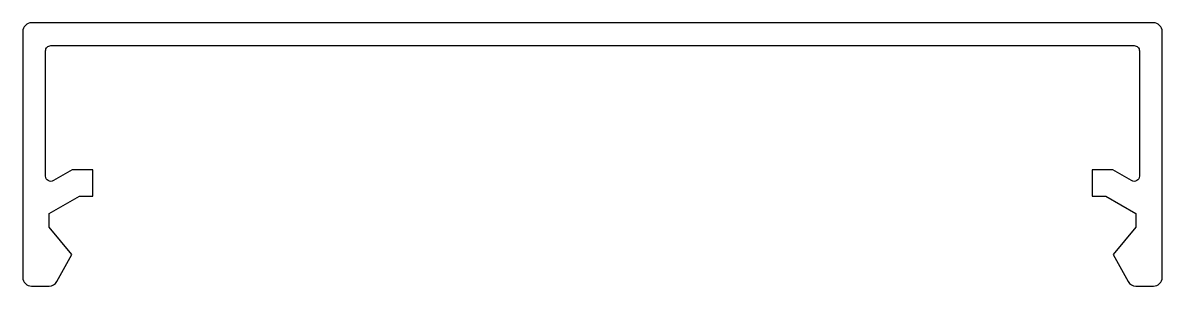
# Model space of a CAD drawing. Extents: x 623.1 to 688.1, y 441.5 to 456.5.
import ezdxf

# ---------------------------------------------------------------- set-up
doc = ezdxf.new("R2010")
doc.units = 0
doc.layers.get('0').update_dxf_attribs({"linetype": 'CONTINUOUS'})

msp = doc.modelspace()

# ---------------------------------------------------------------- linework, layer by layer
at = {"color": 0}
msp.add_lwpolyline([(684.07, 448.136), (684.07, 446.636), (684.845, 446.636), (686.57, 445.64), (686.57, 444.863), (685.27, 443.314), (686.128, 441.764, 0.272896), (686.565, 441.506), (687.57, 441.506, 0.414214), (688.07, 442.006), (688.07, 456.006, 0.414214), (687.57, 456.506), (623.57, 456.506, 0.414214), (623.07, 456.006), (623.07, 442.006, 0.414214), (623.57, 441.506), (624.575, 441.506, 0.272896), (625.013, 441.764), (625.87, 443.314), (624.57, 444.863), (624.57, 445.64), (626.296, 446.636), (627.07, 446.636), (627.07, 448.136), (625.894, 448.136), (624.82, 447.516, -0.57735), (624.37, 447.776), (624.37, 454.906, -0.414214), (624.67, 455.206), (686.47, 455.206, -0.414214), (686.77, 454.906), (686.77, 447.776, -0.57735), (686.32, 447.516), (685.247, 448.136)], format="xyb", close=True, dxfattribs=at)

doc.saveas('drawing.dxf')
